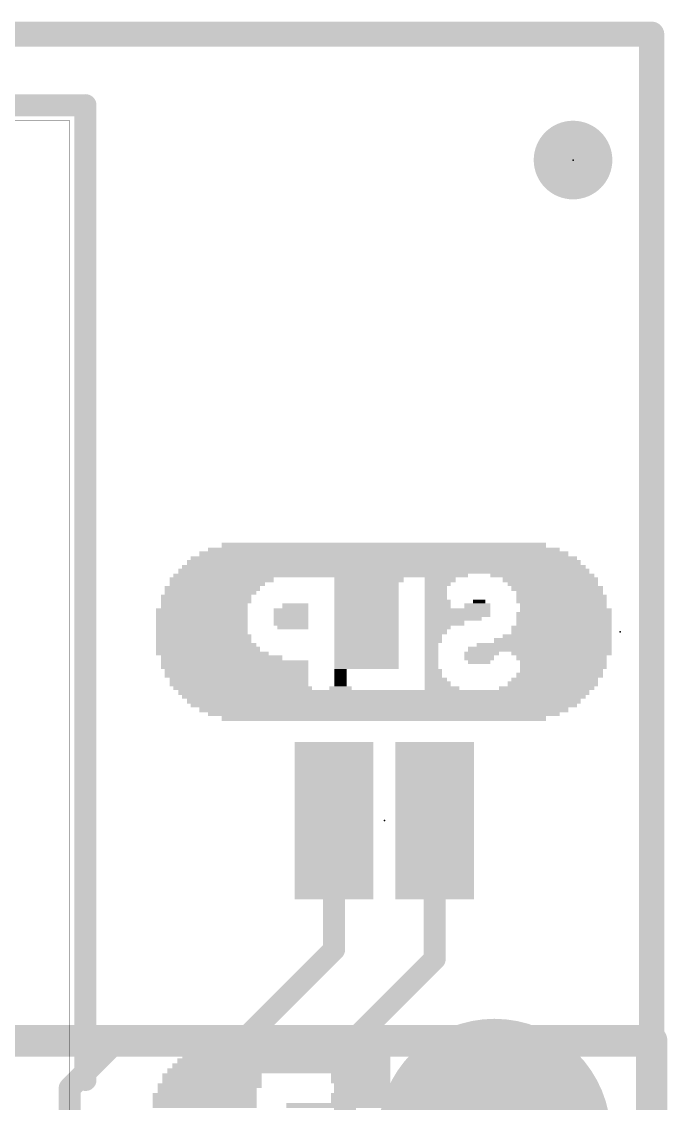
# Model space of a CAD drawing. Extents: x -31.8 to 54.9, y -28.5 to 33.1.
# Drawn here: x 20.31 to 25.53, y 24.39 to 33.12 of the extents above; entities that cross this region are included whole.
import ezdxf

# ---------------------------------------------------------------- set-up
doc = ezdxf.new("R2010")
doc.units = 0
for name, color, linetype in [('1', 12, 'CONTINUOUS'), ('16', 132, 'CONTINUOUS'), ('17', 110, 'CONTINUOUS'), ('20', 53, 'CONTINUOUS'), ('21', 41, 'CONTINUOUS'), ('22', 40, 'CONTINUOUS'), ('23', 53, 'CONTINUOUS'), ('24', 53, 'CONTINUOUS'), ('52', 253, 'CONTINUOUS')]:
    doc.layers.add(name, color=color, linetype=linetype)

# ---------------------------------------------------------------- blocks, each defined once
blk = doc.blocks.new('PIE')
at = {"const_width": 0.5}
blk.add_lwpolyline([(0, -0.25, 1), (0, 0.25, 1), (0, -0.25)], format="xyb", dxfattribs=at)
blk = doc.blocks.new('ROUNDP')
at = {"const_width": 0.5}
blk.add_lwpolyline([(0, -0.25, 1), (0, 0.25, 1), (0, -0.25)], format="xyb", dxfattribs=at)
blk = doc.blocks.new('RECT')
blk.add_solid([(-0.5, -0.5), (0.5, -0.5), (-0.5, 0.5), (0.5, 0.5)])

msp = doc.modelspace()

# ---------------------------------------------------------------- linework, layer by layer
at = {"layer": '1', "const_width": 0.254}
for points in [[(25.4, 24.892), (0, 24.892)], [(25.4, 5.08), (25.4, 24.892)]]:
    msp.add_lwpolyline(points, dxfattribs=at)
at = {"layer": '1', "const_width": 0.127}
for points in [[(25.4635, 24.892, 1), (25.3365, 24.892)], [(25.4, 24.8285, 1), (25.4, 24.9555)]]:
    msp.add_lwpolyline(points, format="xyb", dxfattribs=at)
at = {"layer": '16'}
for points, const_width in [([(22.835, 26.6696), (22.8346, 26.67)], 0.1778), ([(22.835, 25.629), (22.835, 26.6696)], 0.1778), ([(23.6474, 25.5524), (23.6474, 26.67)], 0.1778), ([(22.098, 24.892), (22.835, 25.629)], 0.1778), ([(23.6474, 25.5524), (22.9489, 24.8539)], 0.1778), ([(0, 24.892), (25.4, 24.892)], 0.254), ([(25.4, 24.892), (25.4, 5.08)], 0.254), ([(20.7, 24.51), (21.082, 24.892)], 0.1778), ([(21.082, 24.892), (22.098, 24.892)], 0.1778), ([(22.9489, 24.8539), (22.9489, 24.6552)], 0.1778), ([(22.9489, 24.6552), (22.9235, 24.6298)], 0.1778), ([(22.9235, 24.6298), (22.9235, 23.1865)], 0.1778), ([(20.7, 24.13), (20.7, 24.51)], 0.1778)]:
    msp.add_lwpolyline(points, dxfattribs=dict(at, const_width=const_width))
for points, const_width in [([(22.866, 26.7014, 1), (22.8032, 26.6386)], 0.0889), ([(22.8794, 26.6696, 1), (22.7905, 26.6696)], 0.0889), ([(22.8035, 26.6382, 1), (22.8664, 26.7011)], 0.0889), ([(23.6919, 26.67, 1), (23.6029, 26.67)], 0.0889), ([(22.8664, 25.5975, 1), (22.8035, 25.6604)], 0.0889), ([(22.7905, 25.629, 1), (22.8794, 25.629)], 0.0889), ([(23.6029, 25.5524, 1), (23.6919, 25.5524)], 0.0889), ([(23.6788, 25.521, 1), (23.616, 25.5838)], 0.0889), ([(25.4635, 24.892, 1), (25.3365, 24.892)], 0.127), ([(25.4, 24.8285, 1), (25.4, 24.9555)], 0.127), ([(21.082, 24.9365, 1), (21.082, 24.8475)], 0.0889), ([(21.1134, 24.8606, 1), (21.0506, 24.9234)], 0.0889), ([(22.0666, 24.9234, 1), (22.1294, 24.8606)], 0.0889), ([(22.098, 24.8475, 1), (22.098, 24.9365)], 0.0889), ([(22.9934, 24.8539, 1), (22.9045, 24.8539)], 0.0889), ([(22.9175, 24.8853, 1), (22.9803, 24.8225)], 0.0889), ([(22.9803, 24.6237, 1), (22.9175, 24.6866)], 0.0889), ([(22.968, 24.6298, 1), (22.879, 24.6298)], 0.0889), ([(22.8921, 24.6612, 1), (22.9549, 24.5983)], 0.0889), ([(22.9045, 24.6552, 1), (22.9934, 24.6552)], 0.0889), ([(20.7445, 24.51, 1), (20.6555, 24.51)], 0.0889), ([(20.6686, 24.5414, 1), (20.7314, 24.4786)], 0.0889)]:
    msp.add_lwpolyline(points, format="xyb", dxfattribs=dict(at, const_width=const_width))
at = {"layer": '20', "const_width": 0.2032}
for points in [[(25.4, 33.02), (0, 33.02)], [(25.4, 5.08), (25.4, 33.02)]]:
    msp.add_lwpolyline(points, dxfattribs=at)
at = {"layer": '20', "const_width": 0.1016}
for points in [[(25.4508, 33.02, 1), (25.3492, 33.02)], [(25.4, 32.9692, 1), (25.4, 33.0708)]]:
    msp.add_lwpolyline(points, format="xyb", dxfattribs=at)
at = {"layer": '22', "const_width": 0.1778}
for points in [[(20.827, 32.447), (4.573, 32.447)], [(20.827, 24.576), (20.827, 32.447)]]:
    msp.add_lwpolyline(points, dxfattribs=at)
at = {"layer": '22', "const_width": 0.0889}
for points in [[(20.8715, 32.447, 1), (20.7826, 32.447)], [(20.827, 32.4026, 1), (20.827, 32.4915)], [(20.7826, 24.576, 1), (20.8715, 24.576)]]:
    msp.add_lwpolyline(points, format="xyb", dxfattribs=at)
at = {"layer": '23'}
msp.add_point((24.765, 32.004), dxfattribs=at)
at = {"layer": '24'}
for p in [(24.765, 32.004), (25.146, 28.194), (23.241, 26.67)]:
    msp.add_point(p, dxfattribs=at)
at = {"layer": '52', "const_width": 0.0025}
for points in [[(20.7, 32.32), (4.7, 32.32)], [(20.7, 8.32), (20.7, 32.32)]]:
    msp.add_lwpolyline(points, dxfattribs=at)
at = {"layer": '52', "const_width": 0.0013}
for points in [[(20.7006, 32.32, 1), (20.6994, 32.32)], [(20.7, 32.3194, 1), (20.7, 32.3206)]]:
    msp.add_lwpolyline(points, format="xyb", dxfattribs=at)

# ---------------------------------------------------------------- block references
at = {"layer": '1', "xscale": 0.635, "yscale": 0.635}
msp.add_blockref('PIE', (24.765, 32.004), dxfattribs=at)
at = {"layer": '16', "xscale": 0.635, "yscale": 0.635}
msp.add_blockref('PIE', (24.765, 32.004), dxfattribs=at)
at = {"layer": '16', "xscale": 0.635, "yscale": 1.27, "rotation": 180}
for p in [(22.8346, 26.67), (23.6474, 26.67)]:
    msp.add_blockref('RECT', p, dxfattribs=at)
at = {"layer": '17', "xscale": 1.8796, "yscale": 1.8796, "rotation": 180}
msp.add_blockref('ROUNDP', (24.13, 24.13), dxfattribs=at)
msp.add_blockref('ROUNDP', (24.13, 24.13), dxfattribs=at)
at = {"layer": '21', "yscale": 0.04}
for p, xscale in [((22.549, 24.89), 1.48), ((22.609, 24.93), 1.36), ((22.469, 24.81), 1.64), ((22.509, 24.85), 1.56), ((22.429, 24.73), 1.72), ((22.449, 24.77), 1.68), ((22.389, 24.65), 1.8), ((22.409, 24.69), 1.76), ((21.829, 24.53), 0.84), ((21.849, 24.61), 0.8), ((21.849, 24.57), 0.8), ((23.049, 24.61), 0.48), ((23.049, 24.57), 0.48), ((23.069, 24.53), 0.44), ((21.789, 24.45), 0.84), ((21.809, 24.49), 0.8), ((23.049, 24.45), 0.48), ((23.069, 24.49), 0.44), ((21.789, 24.41), 0.84), ((21.789, 24.37), 0.84), ((22.869, 24.37), 0.84), ((23.049, 24.41), 0.48)]:
    msp.add_blockref('RECT', p, dxfattribs=dict(at, xscale=xscale))
at = {"layer": '22', "rotation": 180}
for p, xscale, yscale in [((23.236, 28.894), 2.62, 0.04), ((23.236, 28.824), 2.98, 0.04), ((23.236, 28.859), 2.84, 0.03), ((23.236, 28.754), 3.18, 0.04), ((23.236, 28.789), 3.12, 0.03), ((22.726, 28.649), 2.38, 0.03), ((23.236, 28.684), 3.32, 0.04), ((23.236, 28.719), 3.26, 0.03), ((24.516, 28.649), 0.84, 0.03), ((21.851, 28.544), 0.77, 0.04), ((21.926, 28.614), 0.84, 0.04), ((21.891, 28.579), 0.77, 0.03), ((23.116, 28.614), 0.56, 0.04), ((23.096, 28.579), 0.52, 0.03), ((23.096, 28.544), 0.52, 0.04), ((23.691, 28.614), 0.25, 0.04), ((23.671, 28.579), 0.21, 0.03), ((23.656, 28.544), 0.18, 0.04), ((24.581, 28.614), 0.77, 0.04), ((24.601, 28.579), 0.73, 0.03), ((24.636, 28.544), 0.74, 0.04), ((21.801, 28.474), 0.73, 0.04), ((21.836, 28.509), 0.74, 0.03), ((23.096, 28.509), 0.52, 0.03), ((23.096, 28.474), 0.52, 0.04), ((23.656, 28.509), 0.18, 0.03), ((23.656, 28.474), 0.18, 0.04), ((24.656, 28.509), 0.7, 0.03), ((24.671, 28.474), 0.73, 0.04), ((21.801, 28.439), 0.73, 0.03), ((21.786, 28.404), 0.7, 0.04), ((22.521, 28.404), 0.21, 0.04), ((23.096, 28.439), 0.52, 0.03), ((23.096, 28.404), 0.52, 0.04), ((23.671, 28.439), 0.21, 0.03), ((23.671, 28.404), 0.21, 0.04), ((23.991, 28.404), 0.21, 0.04), ((24.006, 28.439), 0.1, 0.03), ((24.671, 28.439), 0.73, 0.03), ((24.686, 28.404), 0.7, 0.04), ((21.766, 28.369), 0.74, 0.03), ((21.766, 28.334), 0.74, 0.04), ((21.766, 28.299), 0.74, 0.03), ((22.486, 28.369), 0.28, 0.03), ((22.486, 28.334), 0.28, 0.04), ((22.486, 28.299), 0.28, 0.03), ((23.096, 28.369), 0.52, 0.03), ((23.096, 28.334), 0.52, 0.04), ((23.096, 28.299), 0.52, 0.03), ((23.831, 28.369), 0.53, 0.03), ((23.831, 28.334), 0.53, 0.04), ((23.796, 28.299), 0.46, 0.03), ((24.691, 28.334), 0.77, 0.04), ((24.691, 28.299), 0.77, 0.03), ((24.706, 28.369), 0.74, 0.03), ((21.766, 28.264), 0.74, 0.04), ((21.766, 28.229), 0.74, 0.03), ((21.766, 28.194), 0.74, 0.04), ((22.486, 28.264), 0.28, 0.04), ((22.501, 28.229), 0.25, 0.03), ((23.096, 28.264), 0.52, 0.04), ((23.096, 28.229), 0.52, 0.03), ((23.096, 28.194), 0.52, 0.04), ((23.726, 28.264), 0.32, 0.04), ((23.671, 28.229), 0.21, 0.03), ((23.656, 28.194), 0.18, 0.04), ((24.671, 28.229), 0.81, 0.03), ((24.671, 28.194), 0.81, 0.04), ((24.691, 28.264), 0.77, 0.04), ((21.781, 28.159), 0.77, 0.03), ((21.781, 28.124), 0.77, 0.04), ((23.096, 28.159), 0.52, 0.03), ((23.096, 28.124), 0.52, 0.04), ((23.636, 28.159), 0.14, 0.03), ((23.636, 28.124), 0.14, 0.04), ((24.601, 28.124), 0.95, 0.04), ((24.636, 28.159), 0.88, 0.03), ((21.801, 28.089), 0.81, 0.03), ((21.816, 28.054), 0.84, 0.04), ((23.096, 28.089), 0.52, 0.03), ((23.096, 28.054), 0.52, 0.04), ((23.621, 28.089), 0.11, 0.03), ((23.621, 28.054), 0.11, 0.04), ((24.496, 28.054), 1.16, 0.04), ((24.531, 28.089), 1.09, 0.03), ((21.851, 28.019), 0.91, 0.03), ((21.926, 27.984), 0.98, 0.04), ((22.031, 27.949), 1.19, 0.03), ((23.096, 28.019), 0.52, 0.03), ((23.096, 27.984), 0.52, 0.04), ((23.096, 27.949), 0.52, 0.03), ((23.621, 28.019), 0.11, 0.03), ((23.621, 27.984), 0.11, 0.04), ((23.621, 27.949), 0.11, 0.03), ((24.026, 28.019), 0.28, 0.03), ((24.006, 27.984), 0.24, 0.04), ((24.006, 27.949), 0.18, 0.03), ((24.671, 28.019), 0.81, 0.03), ((24.671, 27.984), 0.73, 0.04), ((24.686, 27.949), 0.7, 0.03), ((22.031, 27.914), 1.19, 0.04), ((22.046, 27.879), 1.16, 0.03), ((22.046, 27.844), 1.16, 0.04), ((23.096, 27.914), 0.52, 0.04), ((22.886, 27.879), 0.1, 0.03), ((22.886, 27.844), 0.1, 0.04), ((23.621, 27.914), 0.11, 0.04), ((23.636, 27.879), 0.14, 0.03), ((23.636, 27.844), 0.14, 0.04), ((24.656, 27.844), 0.7, 0.04), ((24.686, 27.914), 0.7, 0.04), ((24.671, 27.879), 0.67, 0.03), ((22.066, 27.809), 1.12, 0.03), ((22.066, 27.774), 1.12, 0.04), ((22.886, 27.809), 0.1, 0.03), ((22.886, 27.774), 0.1, 0.04), ((23.656, 27.809), 0.18, 0.03), ((23.671, 27.774), 0.21, 0.04), ((24.601, 27.774), 0.73, 0.04), ((24.616, 27.809), 0.7, 0.03), ((22.096, 27.739), 1.12, 0.03), ((23.236, 27.704), 3.32, 0.04), ((22.886, 27.739), 0.18, 0.03), ((23.706, 27.739), 0.28, 0.03), ((24.551, 27.739), 0.77, 0.03), ((23.236, 27.669), 3.26, 0.03), ((23.236, 27.634), 3.18, 0.04), ((23.236, 27.599), 3.12, 0.03), ((23.236, 27.564), 2.98, 0.04), ((23.236, 27.529), 2.84, 0.03), ((23.236, 27.494), 2.62, 0.04)]:
    msp.add_blockref('RECT', p, dxfattribs=dict(at, xscale=xscale, yscale=yscale))

doc.saveas('drawing.dxf')
